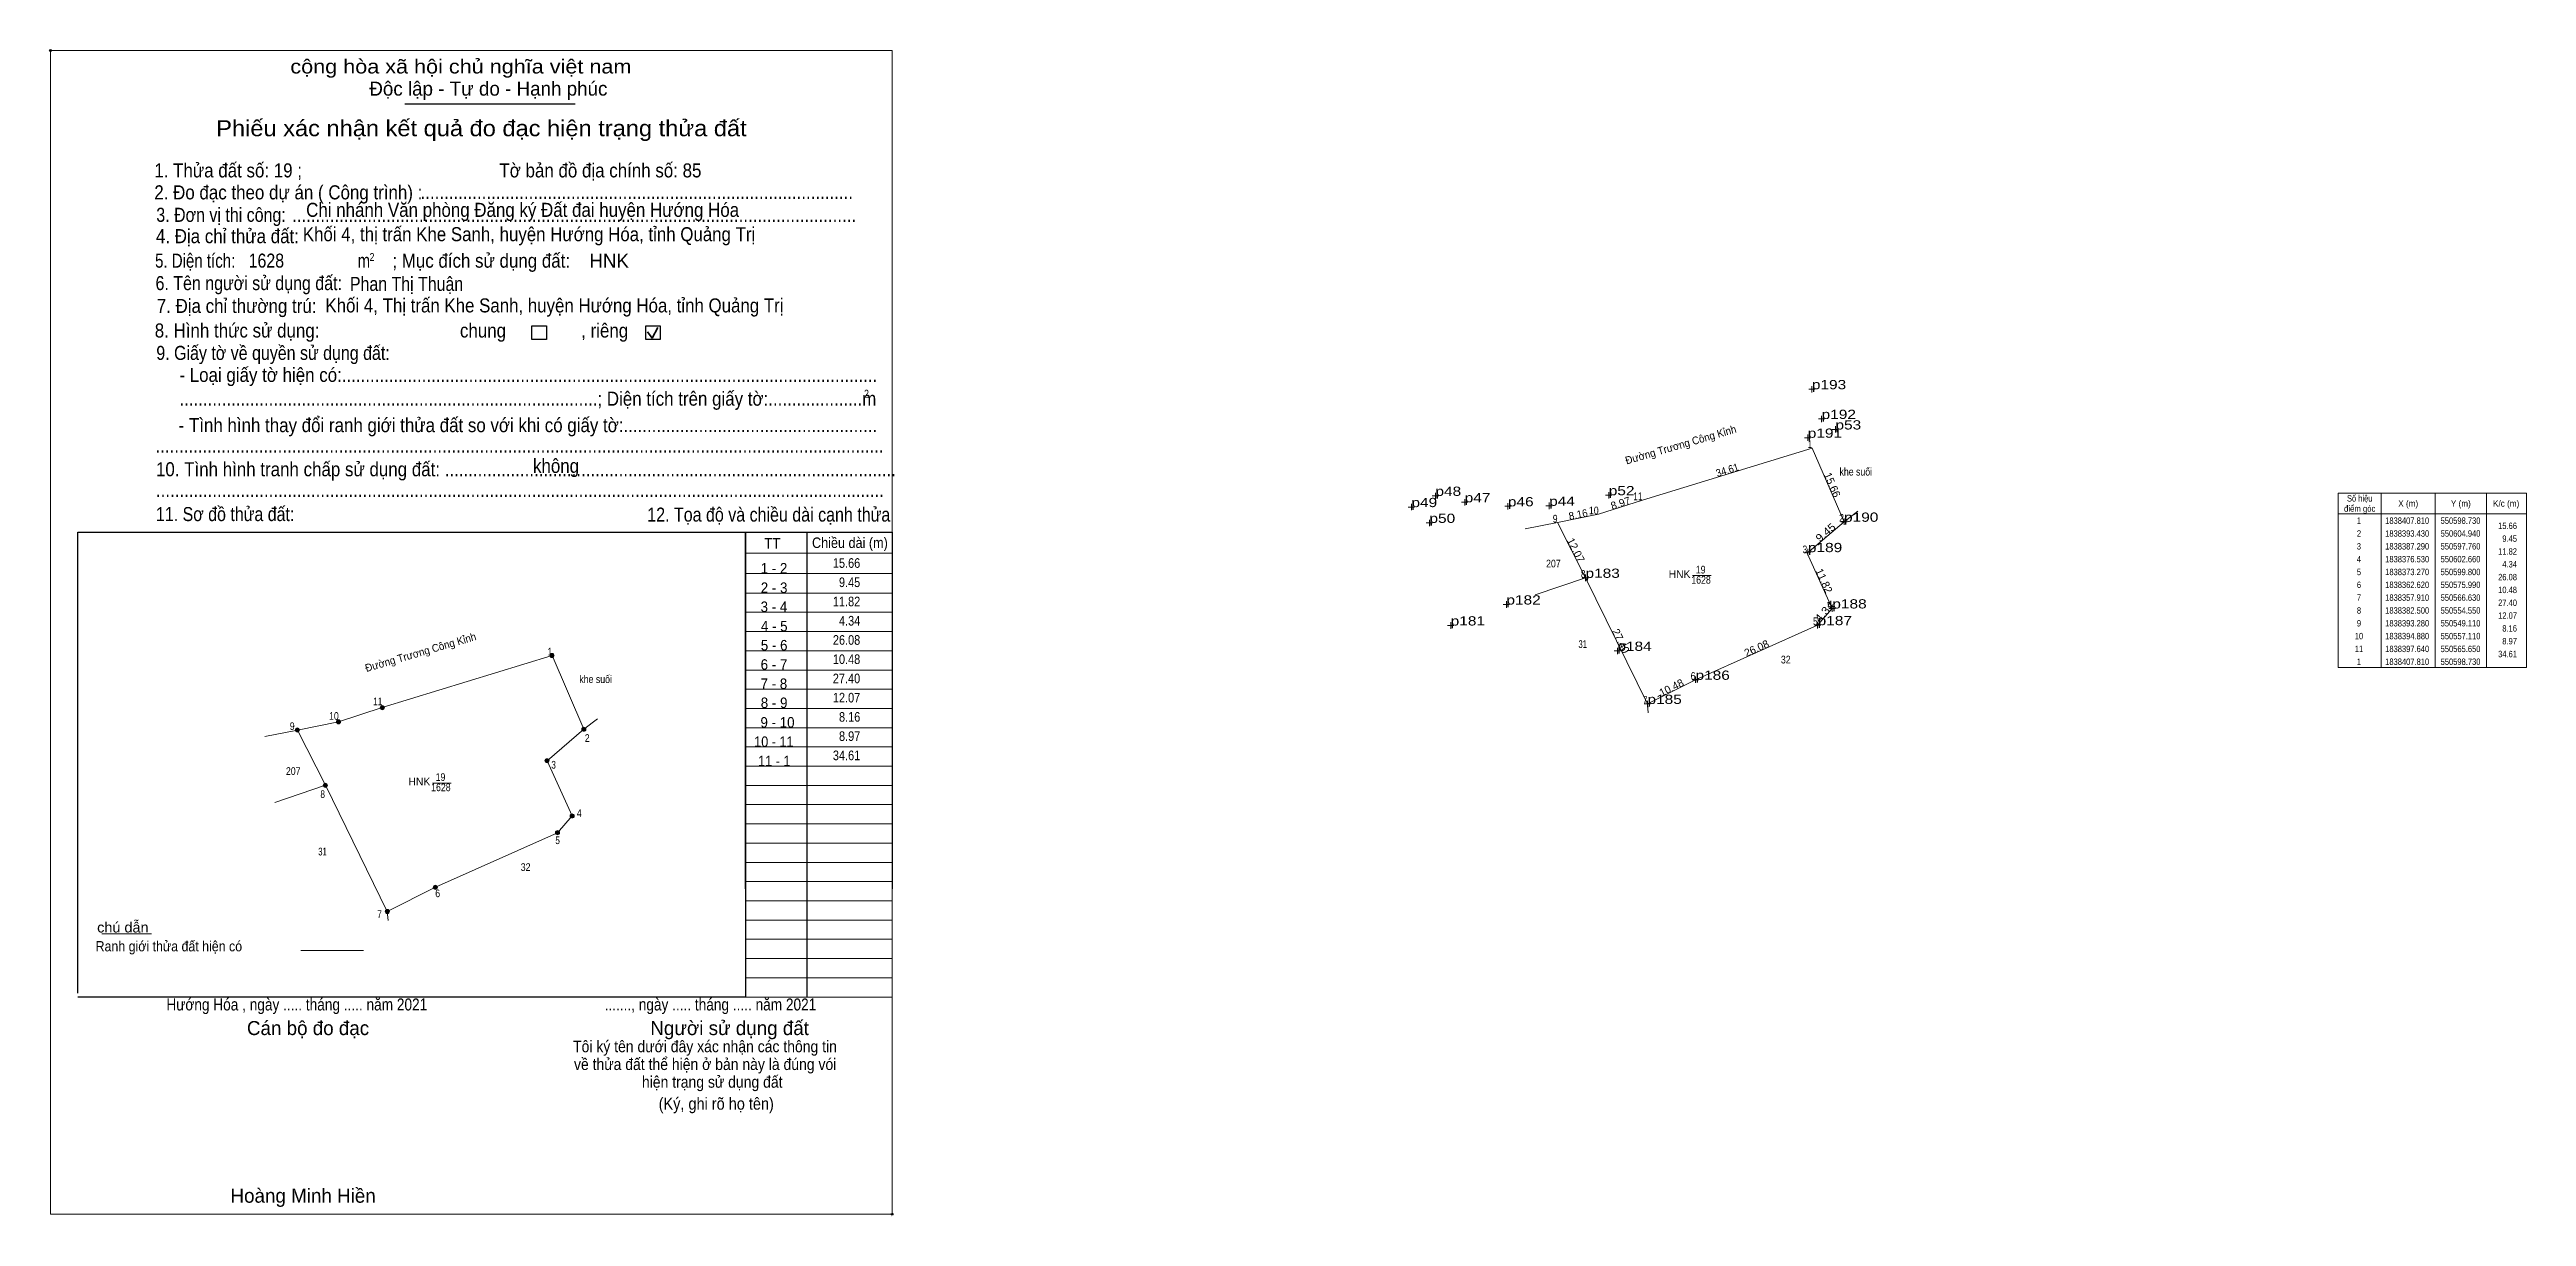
# Model space of a CAD drawing. Header units: metres. Extents: x 550255 to 550738, y 1838258 to 1838485.
import ezdxf
from ezdxf.enums import TextEntityAlignment as Align

# ---------------------------------------------------------------- set-up
doc = ezdxf.new("R2010")
doc.units = ezdxf.units.M
doc.header["$LTSCALE"] = 0.72
doc.header["$PDMODE"] = 32
doc.header["$PDSIZE"] = 0.36
for name, color, linetype, lineweight in [('1', 7, 'Continuous', 13), ('15', 7, 'Continuous', 13), ('17', 7, 'Continuous', 13), ('2', 7, 'Continuous', 25), ('30', 7, 'Continuous', 13), ('49', 7, 'Continuous', 13), ('6', 7, 'Continuous', 13), ('63', 7, 'Continuous', 13), ('7', 7, 'Continuous', 13)]:
    doc.layers.add(name, color=color, linetype=linetype, lineweight=lineweight)
doc.layers.add('10', color=7, linetype='Continuous')
doc.layers.add('12', color=7, linetype='Continuous')

msp = doc.modelspace()

# ---------------------------------------------------------------- hatches: boundary and pattern name
at = {"layer": '63'}
for points in [[(550353.5, 1838367.36, 1), (550352.7, 1838367.36, 1)], [(550320.42, 1838357.19, 1), (550319.62, 1838357.19, 1)], [(550303.88, 1838352.83, 1), (550303.08, 1838352.83, 1)], [(550311.88, 1838354.43, 1), (550311.08, 1838354.43, 1)], [(550359.71, 1838352.98, 1), (550358.91, 1838352.98, 1)], [(550352.53, 1838346.84, 1), (550351.73, 1838346.84, 1)], [(550309.32, 1838342.05, 1), (550308.52, 1838342.05, 1)], [(550357.43, 1838336.08, 1), (550356.63, 1838336.08, 1)], [(550354.57, 1838332.82, 1), (550353.77, 1838332.82, 1)], [(550330.76, 1838322.17, 1), (550329.96, 1838322.17, 1)], [(550321.4, 1838317.46, 1), (550320.6, 1838317.46, 1)]]:
    msp.add_hatch(color=256, dxfattribs=at).paths.add_polyline_path(points)

# ---------------------------------------------------------------- linework, layer by layer
at = {"layer": '1'}
for points in [[(550598.73, 1838407.81), (550604.94, 1838393.43), (550597.76, 1838387.29), (550602.66, 1838376.53), (550599.8, 1838373.27), (550575.99, 1838362.62), (550566.63, 1838357.91), (550554.55, 1838382.5), (550549.11, 1838393.28), (550557.11, 1838394.88), (550565.65, 1838397.64)], [(550353.1, 1838367.36), (550359.31, 1838352.98), (550352.13, 1838346.84), (550357.03, 1838336.08), (550354.17, 1838332.82), (550330.36, 1838322.17), (550321, 1838317.46), (550308.92, 1838342.05), (550303.48, 1838352.83), (550311.48, 1838354.43), (550320.02, 1838357.19)]]:
    msp.add_lwpolyline(points, close=True, dxfattribs=at)
at = {"layer": '15'}
for p, q in [((550604.94, 1838393.43), (550598.73, 1838407.81)), ((550604.94, 1838393.43), (550607.63, 1838395.48)), ((550554.55, 1838382.5), (550544.71, 1838379.18)), ((550359.31, 1838352.98), (550353.1, 1838367.36)), ((550566.63, 1838357.91), (550566.79, 1838356.17)), ((550359.31, 1838352.98), (550362, 1838355.03)), ((550308.92, 1838342.05), (550299.08, 1838338.73)), ((550321, 1838317.46), (550321.16, 1838315.72))]:
    msp.add_line(p, q, dxfattribs=at)
for points in [[(550549.11, 1838393.28), (550554.55, 1838382.5), (550566.63, 1838357.91)], [(550604.94, 1838393.43), (550597.76, 1838387.29), (550602.66, 1838376.53), (550599.8, 1838373.27), (550575.99, 1838362.62), (550566.63, 1838357.91)], [(550303.48, 1838352.83), (550308.92, 1838342.05), (550321, 1838317.46)], [(550359.31, 1838352.98), (550352.13, 1838346.84), (550357.03, 1838336.08), (550354.17, 1838332.82), (550330.36, 1838322.17), (550321, 1838317.46)]]:
    msp.add_lwpolyline(points, dxfattribs=at)
at = {"layer": '17'}
msp.add_line((550265.34, 1838313.08), (550275.01, 1838313.08), dxfattribs=at)
at = {"layer": '2'}
for p, q in [((550324.43, 1838474.91), (550357.6, 1838474.91)), ((550260.69, 1838391.41), (550390.81, 1838391.41)), ((550260.69, 1838301.52), (550260.69, 1838391.41)), ((550390.81, 1838391.41), (550390.81, 1838300.78)), ((550390.81, 1838300.78), (550260.69, 1838300.78))]:
    msp.add_line(p, q, dxfattribs=at)
at = {"layer": '2', "lineweight": 35}
for p, q in [((550371.69, 1838430.45), (550372.62, 1838429.23)), ((550372.62, 1838429.23), (550373.76, 1838431.27))]:
    msp.add_line(p, q, dxfattribs=at)
at = {"layer": '2', "lineweight": 13}
msp.add_lwpolyline([(550255.34, 1838485.31), (550419.38, 1838485.31), (550419.38, 1838258.43), (550255.34, 1838258.43)], close=True, dxfattribs=at)
at = {"layer": '2'}
for points in [[(550349.2, 1838431.62), (550352.02, 1838431.62), (550352.02, 1838428.99), (550349.2, 1838428.99)], [(550371.36, 1838431.62), (550374.18, 1838431.62), (550374.18, 1838428.99), (550371.36, 1838428.99)]]:
    msp.add_lwpolyline(points, close=True, dxfattribs=at)
for p in [(550255.34, 1838485.31), (550419.38, 1838258.43)]:
    msp.add_point(p, dxfattribs=at)
at = {"layer": '30', "lineweight": 25}
for p, q in [((550390.81, 1838321.84), (550390.81, 1838391.41)), ((550402.75, 1838391.41), (550402.75, 1838300.78))]:
    msp.add_line(p, q, dxfattribs=at)
at = {"layer": '30'}
for p, q in [((550390.81, 1838387.32), (550419.38, 1838387.32)), ((550390.81, 1838383.34), (550419.38, 1838383.34)), ((550390.73, 1838379.52), (550419.3, 1838379.52)), ((550390.81, 1838375.79), (550419.38, 1838375.79)), ((550390.81, 1838372.03), (550419.38, 1838372.03)), ((550390.81, 1838368.28), (550419.38, 1838368.28)), ((550390.81, 1838364.53), (550419.38, 1838364.53)), ((550390.81, 1838360.78), (550419.38, 1838360.78)), ((550390.81, 1838357.03), (550419.38, 1838357.03)), ((550390.81, 1838353.28), (550419.38, 1838353.28)), ((550390.81, 1838349.53), (550419.38, 1838349.53)), ((550390.81, 1838345.78), (550419.38, 1838345.78)), ((550390.81, 1838342.03), (550419.38, 1838342.03)), ((550390.81, 1838338.28), (550419.38, 1838338.28)), ((550390.81, 1838334.53), (550419.38, 1838334.53)), ((550390.81, 1838330.78), (550419.38, 1838330.78)), ((550390.81, 1838327.03), (550419.38, 1838327.03)), ((550390.81, 1838323.28), (550419.38, 1838323.28)), ((550390.81, 1838319.53), (550419.38, 1838319.53)), ((550390.81, 1838315.78), (550419.38, 1838315.78)), ((550390.81, 1838315.77), (550419.38, 1838315.77)), ((550390.81, 1838312.03), (550419.38, 1838312.03)), ((550390.81, 1838308.28), (550419.38, 1838308.28)), ((550390.81, 1838304.53), (550419.38, 1838304.53)), ((550390.81, 1838300.78), (550419.38, 1838300.78))]:
    msp.add_line(p, q, dxfattribs=at)
at = {"layer": '30', "lineweight": 25}
msp.add_lwpolyline([(550390.81, 1838391.41), (550419.38, 1838391.41), (550419.38, 1838321.84)], dxfattribs=at)
at = {"layer": '49'}
for p, q in [((550565.65, 1838397.64), (550557.11, 1838394.88)), ((550320.02, 1838357.19), (550311.48, 1838354.43))]:
    msp.add_line(p, q, dxfattribs=at)
for points in [[(550557.11, 1838394.88), (550549.11, 1838393.28), (550542.77, 1838392.02)], [(550311.48, 1838354.43), (550303.48, 1838352.83), (550297.14, 1838351.57)]]:
    msp.add_lwpolyline(points, dxfattribs=at)
at = {"layer": '6'}
msp.add_line((550304.12, 1838309.82), (550316.34, 1838309.82), dxfattribs=at)
at = {"layer": '63'}
for p, q in [((550709.66, 1838398.99), (550709.66, 1838364.99)), ((550720.16, 1838398.99), (550720.16, 1838364.99)), ((550730.16, 1838398.99), (550730.16, 1838364.99)), ((550701.26, 1838394.99), (550737.96, 1838394.99)), ((550575.42, 1838382.93), (550579.07, 1838382.93)), ((550329.79, 1838342.48), (550333.44, 1838342.48))]:
    msp.add_line(p, q, dxfattribs=at)
msp.add_lwpolyline([(550701.26, 1838398.99), (550737.96, 1838398.99), (550737.96, 1838364.99), (550701.26, 1838364.99)], close=True, dxfattribs=at)
for centre in [(550353.1, 1838367.36), (550320.02, 1838357.19), (550303.48, 1838352.83), (550311.48, 1838354.43), (550359.31, 1838352.98), (550352.13, 1838346.84), (550308.92, 1838342.05), (550357.03, 1838336.08), (550354.17, 1838332.82), (550330.36, 1838322.17), (550321, 1838317.46)]:
    msp.add_circle(centre, 0.4, dxfattribs=at)
at = {"layer": '7'}
for p, q in [((550599.29, 1838419.27), (550598.05, 1838419.27)), ((550598.67, 1838418.65), (550598.67, 1838419.89)), ((550601.2, 1838413.47), (550599.95, 1838413.47)), ((550600.57, 1838412.84), (550600.57, 1838414.09)), ((550603.89, 1838411.42), (550602.64, 1838411.42)), ((550603.27, 1838410.8), (550603.27, 1838412.05)), ((550598.49, 1838409.81), (550597.24, 1838409.81)), ((550597.87, 1838409.18), (550597.87, 1838410.43)), ((550521.24, 1838396.29), (550519.99, 1838396.29)), ((550520.62, 1838395.67), (550520.62, 1838396.91)), ((550525.93, 1838398.48), (550524.68, 1838398.48)), ((550525.3, 1838397.86), (550525.3, 1838399.1)), ((550531.63, 1838397.23), (550530.38, 1838397.23)), ((550531, 1838396.61), (550531, 1838397.86)), ((550540.05, 1838396.45), (550538.8, 1838396.45)), ((550539.42, 1838395.82), (550539.42, 1838397.07)), ((550548.08, 1838396.53), (550546.83, 1838396.53)), ((550547.46, 1838395.91), (550547.46, 1838397.16)), ((550559.7, 1838398.6), (550558.46, 1838398.6)), ((550559.08, 1838397.97), (550559.08, 1838399.22)), ((550524.75, 1838393.21), (550523.5, 1838393.21)), ((550524.13, 1838392.58), (550524.13, 1838393.83)), ((550605.56, 1838393.43), (550604.31, 1838393.43)), ((550604.94, 1838392.81), (550604.94, 1838394.05)), ((550598.52, 1838387.51), (550597.27, 1838387.51)), ((550597.9, 1838386.88), (550597.9, 1838388.13)), ((550555.17, 1838382.5), (550553.92, 1838382.5)), ((550554.55, 1838381.87), (550554.55, 1838383.12)), ((550539.76, 1838377.3), (550538.51, 1838377.3)), ((550539.13, 1838376.68), (550539.13, 1838377.93)), ((550602.66, 1838375.9), (550602.66, 1838377.15)), ((550528.89, 1838373.21), (550527.64, 1838373.21)), ((550528.27, 1838372.58), (550528.27, 1838373.83)), ((550600.42, 1838373.27), (550599.17, 1838373.27)), ((550599.8, 1838372.64), (550599.8, 1838373.89)), ((550603.29, 1838376.53), (550602.04, 1838376.53)), ((550561.38, 1838368.26), (550560.13, 1838368.26)), ((550560.76, 1838367.64), (550560.76, 1838368.88)), ((550576.61, 1838362.62), (550575.37, 1838362.62)), ((550575.99, 1838362), (550575.99, 1838363.25)), ((550567.25, 1838357.91), (550566, 1838357.91)), ((550566.63, 1838357.29), (550566.63, 1838358.53))]:
    msp.add_line(p, q, dxfattribs=at)

# ---------------------------------------------------------------- texts
at = {"layer": '1'}
for p in [(550572.88, 1838382.49), (550327.25, 1838342.04)]:
    msp.add_text('HNK', height=1.5, dxfattribs=at).set_placement(p, align=Align.CENTER)
at = {"layer": '1', "width": 0.85}
for s, p in [('1628', (550577.07, 1838381.36)), ('19', (550577, 1838383.35)), ('19', (550331.37, 1838342.9)), ('1628', (550331.44, 1838340.91))]:
    msp.add_text(s, height=1.5, dxfattribs=at).set_placement(p, align=Align.CENTER)
at = {"layer": '10'}
for s, height, width, p in [('1 - 2', 2.046, 0.95, (550396.37, 1838383.34)), ('3 - 4', 2.046, 0.95, (550396.36, 1838375.84)), ('2 - 3', 2.046, 0.95, (550396.39, 1838379.55)), ('4 - 5', 2.046, 0.95, (550396.415, 1838372.06)), ('5 - 6', 2.046, 0.95, (550396.405, 1838368.34)), ('7 - 8', 2.046, 0.95, (550396.35, 1838360.84)), ('6 - 7', 2.046, 0.95, (550396.37, 1838364.58)), ('8 - 9', 2.046, 0.95, (550396.395, 1838357.12)), ('9 - 10', 2.046, 0.95, (550397.055, 1838353.3)), ('10 - 11', 2.046, 0.9, (550396.345, 1838349.54)), ('11 - 1', 2.05, 0.9, (550396.42, 1838345.77))]:
    msp.add_text(s, height=height, dxfattribs=dict(at, width=width)).set_placement(p, align=Align.CENTER)
at = {"layer": '12', "width": 1.25}
for s, p in [('p193', (550598.67, 1838419.27)), ('p191', (550597.87, 1838409.81)), ('p192', (550600.57, 1838413.47)), ('p53', (550603.27, 1838411.42)), ('p49', (550520.62, 1838396.29)), ('p48', (550525.3, 1838398.48)), ('p47', (550531, 1838397.23)), ('p46', (550539.42, 1838396.44)), ('p44', (550547.46, 1838396.54)), ('p52', (550559.08, 1838398.6)), ('p50', (550524.13, 1838393.21)), ('p190', (550604.94, 1838393.43)), ('p189', (550597.9, 1838387.51)), ('p183', (550554.55, 1838382.5)), ('p182', (550539.13, 1838377.3)), ('p188', (550602.66, 1838376.53)), ('p181', (550528.27, 1838373.21)), ('p187', (550599.8, 1838373.27)), ('p184', (550560.76, 1838368.26)), ('p186', (550575.99, 1838362.62)), ('p185', (550566.63, 1838357.91))]:
    msp.add_text(s, height=1.8, dxfattribs=at).set_placement(p)
at = {"layer": '15'}
for s, width, p in [('khe suối', 0.85, (550607.235, 1838402.44)), ('207', 0.85, (550548.29, 1838384.53)), ('31', 0.75, (550554.005, 1838368.83)), ('32', 0.85, (550593.585, 1838365.81)), ('khe suối', 0.85, (550361.605, 1838361.99)), ('207', 0.85, (550302.66, 1838344.08)), ('31', 0.75, (550308.375, 1838328.38)), ('32', 0.85, (550347.955, 1838325.36))]:
    msp.add_text(s, height=1.5, dxfattribs=dict(at, width=width)).set_placement(p, align=Align.CENTER)
at = {"layer": '2'}
for s, height, width, p in [('cộng hòa xã hội chủ nghĩa việt nam', 2.738, 1.15, (550302.1, 1838480.82)), ('2. Đo đạc theo dự án ( Công trình) : ', 2.74, 0.9, (550275.58, 1838456.28)), ('1. Thửa đất số: 19 ;                                          Tờ bản đồ địa chính số: 85', 2.74, 0.9, (550275.58, 1838460.56)), ('3. Đơn vị thi công:', 2.74, 0.85, (550275.97, 1838451.9)), ('Chi nhánh Văn phòng Đăng ký Đất đai huyện Hướng Hóa', 2.737, 0.9, (550305.18, 1838452.87)), ('............................................................................................', 2.74, 0.9, (550327.48, 1838456.36)), ('4. Địa chỉ thửa đất:', 2.74, 0.9, (550275.9, 1838447.74)), ('........................................................................................................................', 2.74, 0.9, (550302.44, 1838451.9)), ('Khối 4, thị trấn Khe Sanh, huyện Hướng Hóa, tỉnh Quảng Trị', 2.73, 0.9, (550304.53, 1838448.13)), ('5. Diện tích:', 2.74, 0.8, (550275.73, 1838442.96)), ('1628', 2.73, 0.85, (550293.97, 1838442.98)), ('m', 2.738, 0.8, (550315.21, 1838442.96)), ('2', 1.564, 0.8, (550317.55, 1838444.26)), ('; Mục đích sử dụng đất:', 2.738, 0.9, (550321.99, 1838442.96)), ('6. Tên người sử dụng đất:', 2.74, 0.85, (550275.82, 1838438.59)), ('Phan Thị Thuận', 2.73, 0.85, (550313.71, 1838438.44)), ('7. Địa chỉ thường trú:', 2.74, 0.9, (550276.06, 1838434.14)), ('Khối 4, Thị trấn Khe Sanh, huyện Hướng Hóa, tỉnh Quảng Trị', 2.73, 0.9, (550308.94, 1838434.24)), ('8. Hình thức sử dụng:', 2.74, 0.9, (550275.67, 1838429.35)), ('chung                , riêng', 2.738, 0.9, (550335.16, 1838429.35)), ('9. Giấy tờ về quyền sử dụng đất:', 2.74, 0.85, (550275.97, 1838424.98)), ('     - Loại giấy tờ hiện có:..................................................................................................................', 2.738, 0.9, (550275.9, 1838420.7)), ('     .........................................................................................; Diện tích trên giấy tờ:....................m', 2.738, 0.9, (550275.9, 1838416.06)), ('2', 1.564, 0.8, (550413.94, 1838417.6)), ('     - Tình hình thay đổi ranh giới thửa đất so với khi có giấy tờ:......................................................', 2.738, 0.9, (550275.74, 1838410.9)), ('...........................................................................................................................................................', 2.738, 0.9, (550275.82, 1838406.92)), ('không', 2.738, 0.9, (550349.4, 1838402.96)), ('10. Tình hình tranh chấp sử dụng đất: ................................................................................................', 2.74, 0.9, (550275.9, 1838402.3)), ('11. Sơ đồ thửa đất:', 2.74, 0.85, (550275.9, 1838393.56)), ('...........................................................................................................................................................', 2.738, 0.9, (550275.9, 1838398.26)), ('12. Tọa độ và chiều dài cạnh thửa', 2.745, 0.85, (550371.67, 1838393.46)), ('Hướng Hóa , ngày ..... tháng ..... năm 2021', 2.34, 0.85, (550277.94, 1838298.16)), ('......., ngày ..... tháng ..... năm 2021', 2.34, 0.85, (550363.36, 1838298.16)), ('(Ký, ghi rõ họ tên)', 2.347, 0.9, (550373.89, 1838278.82))]:
    msp.add_text(s, height=height, dxfattribs=dict(at, width=width)).set_placement(p)
for s, height, p in [('Độc lập - Tự do - Hạnh phúc', 2.738, (550317.49, 1838476.5)), ('HNK', 2.73, (550360.39, 1838442.94)), ('Cán bộ đo đạc', 2.738, (550293.64, 1838293.36)), ('Người sử dụng đất', 2.738, (550372.27, 1838293.36)), ('Hoàng Minh Hiền', 2.74, (550290.43, 1838260.68))]:
    msp.add_text(s, height=height, dxfattribs=at).set_placement(p)
for s, height, width, p in [('Phiếu xác nhận kết quả đo đạc hiện trạng thửa đất', 3.129, 1.1, (550339.345, 1838468.59)), ('Tôi ký tên dưới đây xác nhận các thông tin', 2.262, 0.9, (550382.92, 1838290.02)), ('về thửa đất thể hiện ở bản này là đúng vói', 2.262, 0.9, (550382.955, 1838286.55)), ('hiện trạng sử dụng đất', 2.262, 0.9, (550384.33, 1838283.1))]:
    msp.add_text(s, height=height, dxfattribs=dict(at, width=width)).set_placement(p, align=Align.CENTER)
msp.add_text('.', height=0.7825, dxfattribs=at).set_placement((550419.3441, 1838258), align=Align.CENTER)
at = {"layer": '30'}
for s, height, width, p in [('TT', 2.04, 0.95, (550394.47, 1838388.2)), ('Chiều dài (m)', 2.046, 0.9, (550403.78, 1838388.32))]:
    msp.add_text(s, height=height, dxfattribs=dict(at, width=width)).set_placement(p)
at = {"layer": '6'}
for s, width, p in [('chú dẫn', 1.05, (550264.44, 1838313.36)), ('Ranh giới thửa đất hiện có ', 0.9, (550264.14, 1838309.68))]:
    msp.add_text(s, height=2.005, dxfattribs=dict(at, width=width)).set_placement(p)
at = {"layer": '63'}
for s, rotation, width, p in [('Đường Trương Công Kỉnh', 16.231, 0.95, (550573.3254, 1838407.7247)), ('34.61', 17.089, 0.9, (550582.4146, 1838402.7839)), ('8.16', 11.31, 0.95, (550553.2679, 1838394.1196)), ('9.45', 40.536, 1.1, (550601.8376, 1838390.7744)), ('4.34', 48.74, 1.15, (550601.6688, 1838375.3954)), ('Đường Trương Công Kỉnh', 16.231, 0.95, (550327.6954, 1838367.2747))]:
    msp.add_text(s, height=1.5, rotation=rotation, dxfattribs=dict(at, width=width)).set_placement(p, align=Align.CENTER)
for s, height, width, p in [(' 1', 1.5, 0.75, (550598.73, 1838407.81)), (' 10', 1.5, 0.85, (550557.11, 1838394.88)), (' 11', 1.5, 0.8, (550565.65, 1838397.64)), (' 9', 1.5, 0.85, (550549.11, 1838393.28)), (' 2', 1.5, 0.85, (550604.94, 1838393.43)), ('15.66', 1.25, 0.85, (550736.11, 1838392.02)), (' 3', 1.5, 0.8, (550597.76, 1838387.29)), ('11.82', 1.25, 0.85, (550736.11, 1838387.02)), ('9.45', 1.25, 0.85, (550736.11, 1838389.52)), ('15.66', 1.875, 0.85, (550413.18, 1838384.45)), ('9.45', 1.875, 0.85, (550413.18, 1838380.7)), (' 8', 1.5, 0.8, (550554.55, 1838382.5)), ('26.08', 1.25, 0.85, (550736.11, 1838382.02)), ('4.34', 1.25, 0.85, (550736.11, 1838384.52)), ('11.82', 1.875, 0.85, (550413.18, 1838376.95)), (' 4', 1.5, 0.85, (550602.66, 1838376.53)), ('27.40', 1.25, 0.85, (550736.11, 1838377.02)), ('10.48', 1.25, 0.85, (550736.11, 1838379.52)), ('4.34', 1.875, 0.85, (550413.19, 1838373.2)), (' 5', 1.5, 0.8, (550599.8, 1838373.27)), ('12.07', 1.25, 0.85, (550736.11, 1838374.52)), ('8.16', 1.25, 0.85, (550736.11, 1838372.02)), (' 1', 1.5, 0.75, (550353.1, 1838367.36)), ('26.08', 1.875, 0.85, (550413.18, 1838369.45)), ('10.48', 1.875, 0.85, (550413.18, 1838365.7)), ('34.61', 1.25, 0.85, (550736.11, 1838367.02)), ('8.97', 1.25, 0.85, (550736.11, 1838369.52)), ('27.40', 1.875, 0.85, (550413.17, 1838361.95)), (' 6', 1.5, 0.85, (550575.99, 1838362.62)), (' 11', 1.5, 0.8, (550320.02, 1838357.65)), ('12.07', 1.875, 0.85, (550413.18, 1838358.2)), (' 7', 1.5, 0.8, (550566.63, 1838357.91)), (' 9', 1.5, 0.85, (550302.94, 1838352.83)), (' 10', 1.5, 0.85, (550311.54, 1838354.82)), ('8.16', 1.875, 0.85, (550413.19, 1838354.45)), (' 2', 1.5, 0.85, (550360.44, 1838350.51)), ('34.61', 1.875, 0.85, (550413.18, 1838346.95)), ('8.97', 1.875, 0.85, (550413.19, 1838350.7)), (' 3', 1.5, 0.8, (550353.86, 1838345.31)), (' 8', 1.5, 0.8, (550308.85, 1838339.58)), (' 4', 1.5, 0.85, (550358.89, 1838335.88)), (' 5', 1.5, 0.8, (550354.64, 1838330.59)), (' 6', 1.5, 0.85, (550331.29, 1838320.24)), (' 7', 1.5, 0.8, (550319.93, 1838316.19))]:
    msp.add_text(s, height=height, dxfattribs=dict(at, width=width)).set_placement(p, align=Align.RIGHT)
for s, rotation, p in [('15.66', 293.357, (550601.9622, 1838400.3223)), ('8.97', 17.91, (550561.6144, 1838396.3364)), ('12.07', 296.777, (550551.9915, 1838387.5579)), ('11.82', 294.484, (550600.3525, 1838381.6108)), ('27.40', 296.163, (550560.7546, 1838369.8607)), ('26.08', 24.099, (550588.2038, 1838368.077)), ('10.48', 26.712, (550571.6429, 1838360.4287))]:
    msp.add_text(s, height=1.5, rotation=rotation, dxfattribs=at).set_placement(p, align=Align.CENTER)
for s, width, p in [('điểm góc', 0.9, (550705.46, 1838395.37)), ('Số hiệu', 0.85, (550705.46, 1838397.37)), ('X (m)', 0.95, (550714.91, 1838396.37)), ('Y (m)', 0.95, (550725.165, 1838396.37)), ('K/c (m)', 0.95, (550734.005, 1838396.37)), (' 2', 0.85, (550705.115, 1838390.52)), (' 1', 0.75, (550705.11, 1838393.02)), ('1838407.810', 0.85, (550714.71, 1838393.02)), ('1838393.430', 0.85, (550714.71, 1838390.52)), ('550598.730', 0.85, (550725.11, 1838393.02)), ('550604.940', 0.85, (550725.11, 1838390.52)), (' 4', 0.85, (550705.11, 1838385.52)), (' 3', 0.8, (550705.105, 1838388.02)), ('1838387.290', 0.85, (550714.71, 1838388.02)), ('1838376.530', 0.85, (550714.71, 1838385.52)), ('550597.760', 0.85, (550725.11, 1838388.02)), ('550602.660', 0.85, (550725.11, 1838385.52)), (' 5', 0.8, (550705.115, 1838383.02)), (' 6', 0.85, (550705.115, 1838380.52)), ('1838373.270', 0.85, (550714.71, 1838383.02)), ('1838362.620', 0.85, (550714.71, 1838380.52)), ('550599.800', 0.85, (550725.11, 1838383.02)), ('550575.990', 0.85, (550725.11, 1838380.52)), (' 7', 0.8, (550705.115, 1838378.02)), ('1838357.910', 0.85, (550714.71, 1838378.02)), ('550566.630', 0.85, (550725.11, 1838378.02)), (' 9', 0.85, (550705.11, 1838373.02)), (' 8', 0.8, (550705.115, 1838375.52)), ('1838382.500', 0.85, (550714.71, 1838375.52)), ('1838393.280', 0.85, (550714.71, 1838373.02)), ('550554.550', 0.85, (550725.11, 1838375.52)), ('550549.110', 0.85, (550725.11, 1838373.02)), (' 10', 0.85, (550705.11, 1838370.52)), (' 11', 0.8, (550705.11, 1838368.02)), ('1838394.880', 0.85, (550714.71, 1838370.52)), ('1838397.640', 0.85, (550714.71, 1838368.02)), ('550557.110', 0.85, (550725.11, 1838370.52)), ('550565.650', 0.85, (550725.11, 1838368.02)), (' 1', 0.75, (550705.11, 1838365.52)), ('1838407.810', 0.85, (550714.71, 1838365.52)), ('550598.730', 0.85, (550725.11, 1838365.52))]:
    msp.add_text(s, height=1.25, dxfattribs=dict(at, width=width)).set_placement(p, align=Align.CENTER)

doc.saveas('drawing.dxf')
